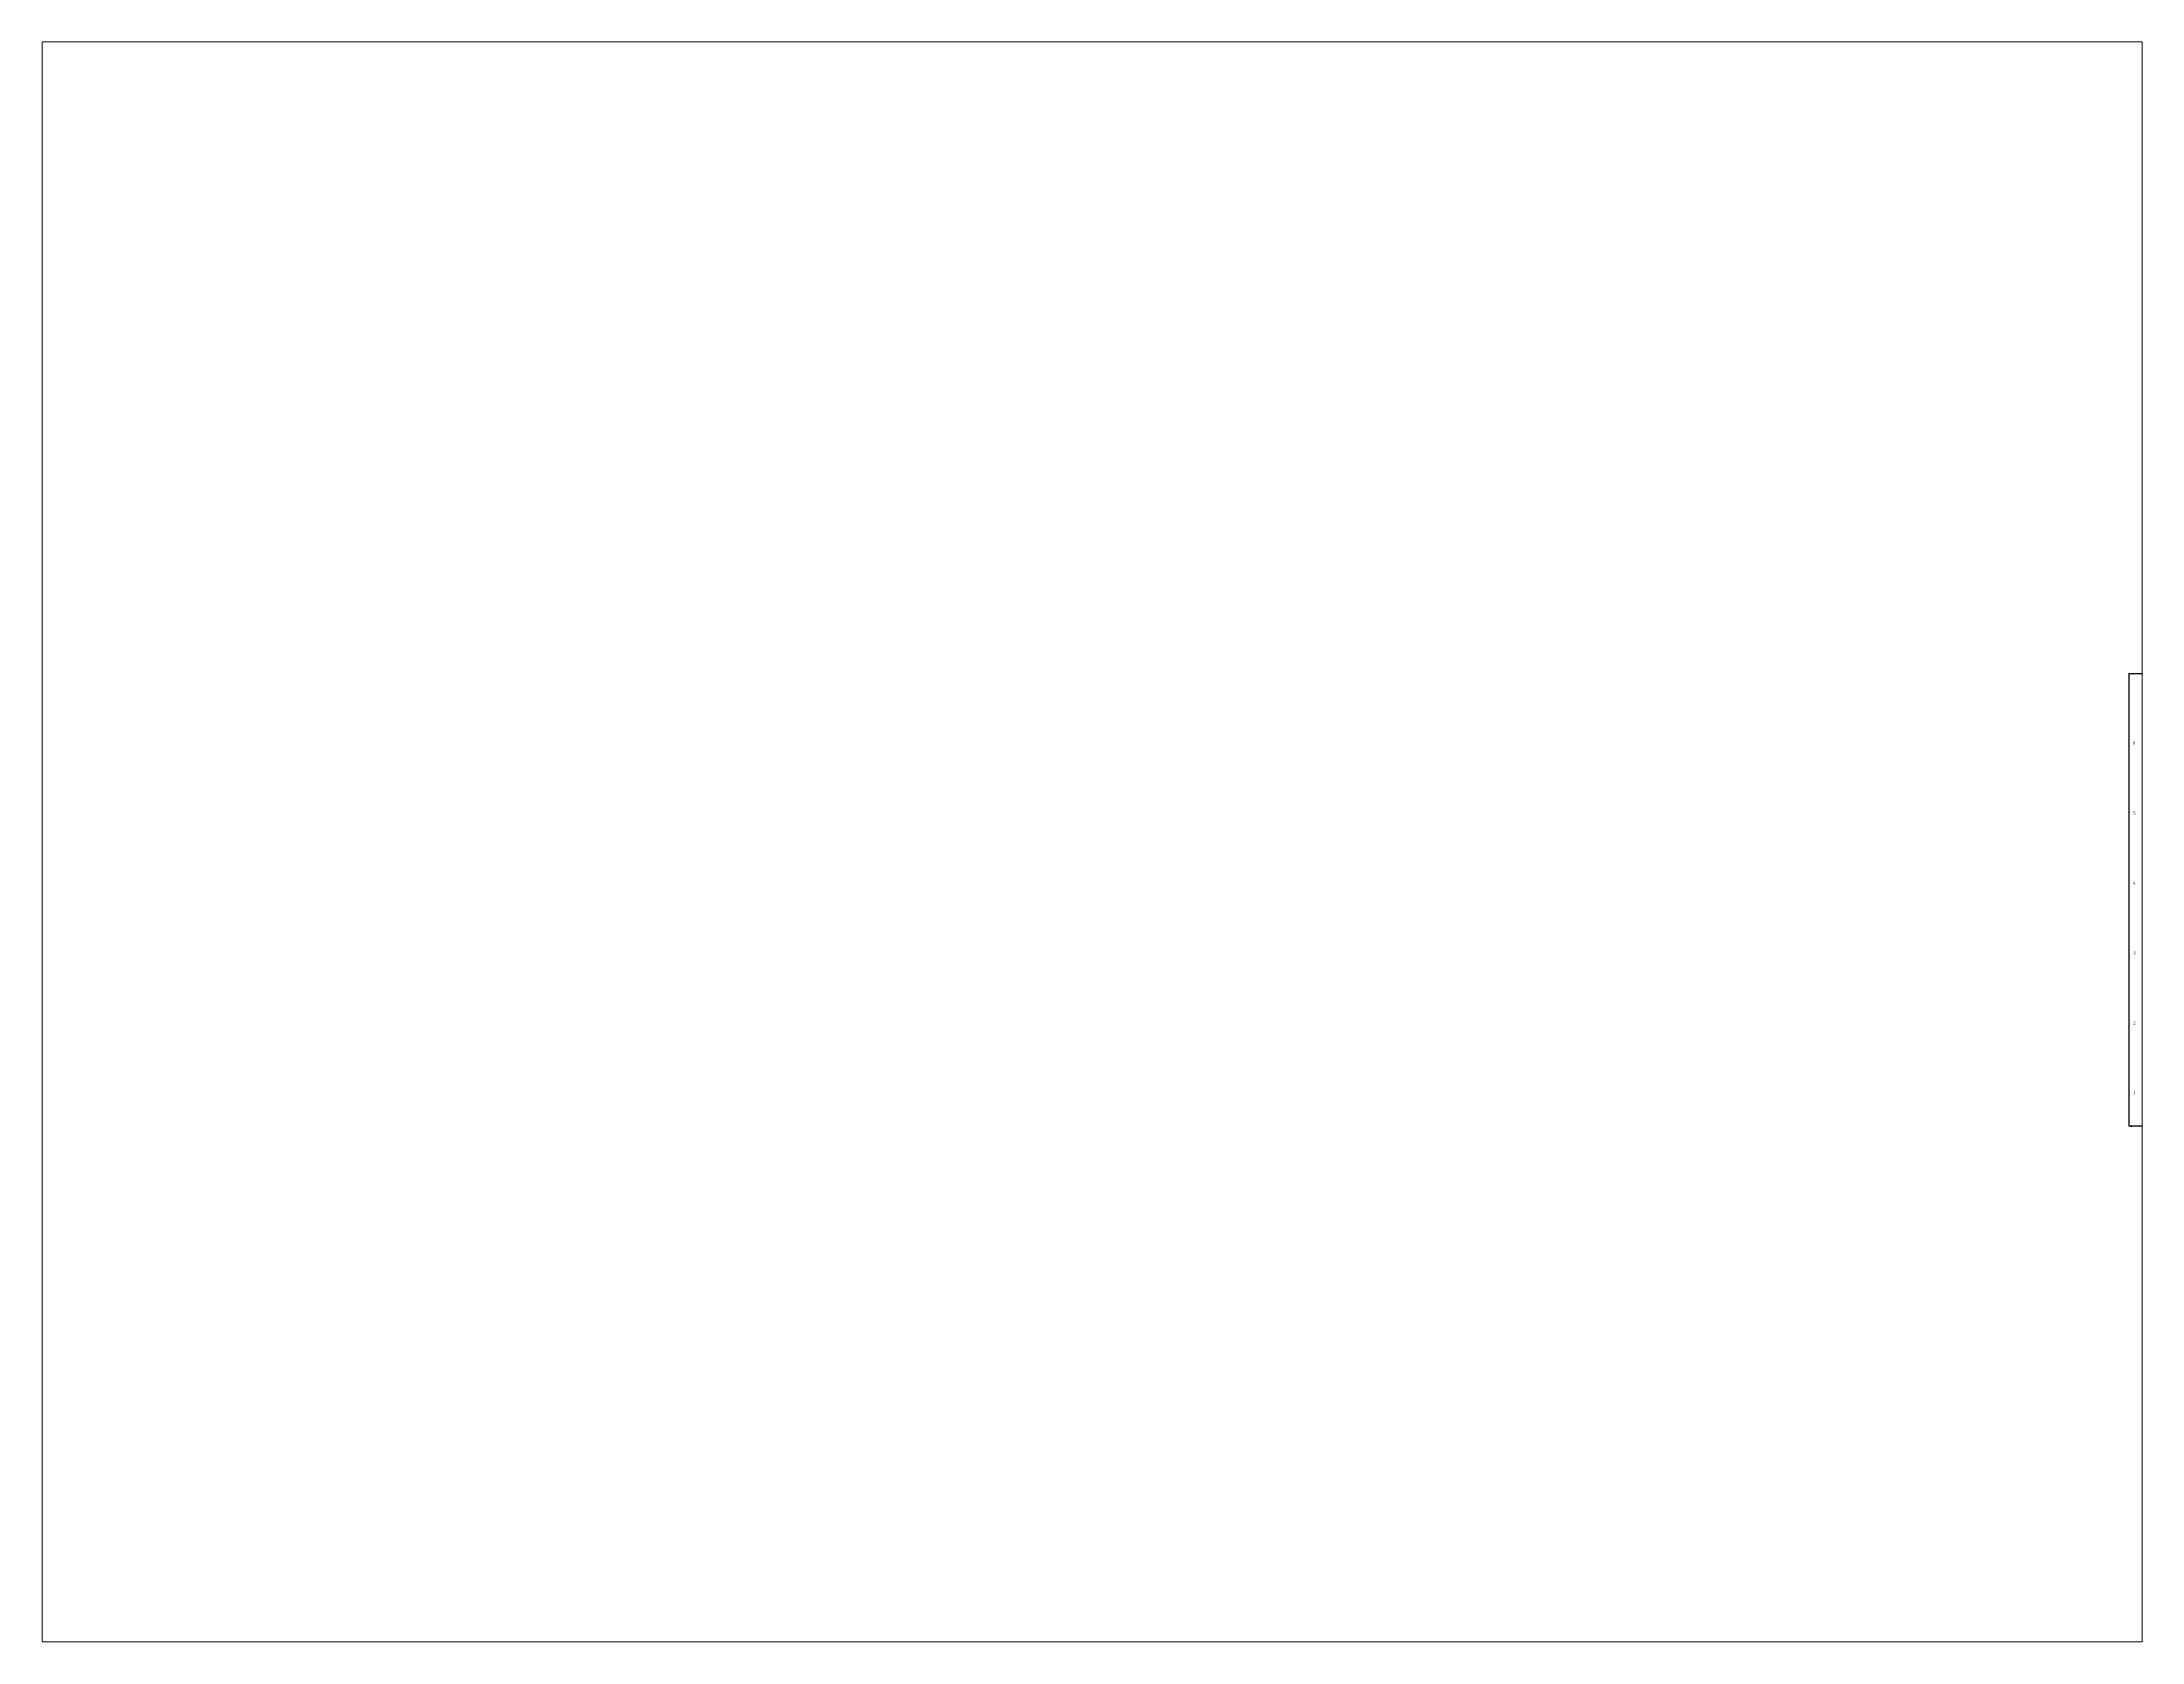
# Paper-space layout '布局1' of a CAD drawing. Header units: inches. Extents: x 1.05 to 9.45, y 0.8 to 7.2.
# The model-space entities are those that its viewports show. They can reach past a viewport. Long polylines and large blocks are cut down to what shows.
import ezdxf

# ---------------------------------------------------------------- set-up
doc = ezdxf.new("R2010")
doc.units = ezdxf.units.IN
doc.header["$MEASUREMENT"] = 0
for name, color, linetype, lineweight in [('1-主物流线-粗实线', 4, 'Continuous', 90), ('16-图框与标题栏', 7, 'Continuous', 25), ('18-仪表', 4, 'Continuous', 25), ('文本', 7, 'Continuous', 5)]:
    doc.layers.add(name, color=color, linetype=linetype, lineweight=lineweight)
doc.styles.add('HGCAD', font='gbenor.shx', dxfattribs={"width": 0.75, "bigfont": 'gbcbig.shx'})

msp = doc.modelspace()

# ---------------------------------------------------------------- linework, layer by layer
at = {"layer": '1-主物流线-粗实线', "color": 7, "lineweight": 90}
for p, q in [((9157.3, -1052.4), (9160.3, -1052.4)), ((9157.3, -1144.4), (9160.3, -1144.4))]:
    msp.add_line(p, q, dxfattribs=at)
at = {"layer": '16-图框与标题栏', "color": 7, "lineweight": 25}
for p, q in [((9135.3, -918.6), (9976.3, -918.6)), ((9135.3, -918.6), (9135.3, -1512.6)), ((9137.2, -918.6), (9976.3, -918.6)), ((9976.3, -1512.6), (9135.3, -1512.6)), ((9976.3, -1512.6), (9137.2, -1512.6)), ((9137.2, -1512.6), (9139, -1512.6))]:
    msp.add_line(p, q, dxfattribs=at)
at = {"layer": '16-图框与标题栏', "color": 7, "lineweight": 90}
for p, q in [((9160.3, -928.6), (9966.3, -928.6)), ((9160.3, -1502.6), (9160.3, -928.6)), ((9966.3, -1502.6), (9160.3, -1502.6))]:
    msp.add_line(p, q, dxfattribs=at)
at = {"layer": '18-仪表', "color": 7, "lineweight": 90}
for p, q in [((9157.3, -1236.5), (9160.3, -1236.5)), ((9157.3, -1328.5), (9160.3, -1328.5)), ((9157.3, -1420.5), (9160.3, -1420.5))]:
    msp.add_line(p, q, dxfattribs=at)

# ---------------------------------------------------------------- texts
at = {"layer": '文本', "color": 7, "char_height": 5, "attachment_point": 3, "style": 'HGCAD'}
for s, insert in [('6', (9143.5, -1006.8)), ('5', (9143.9, -1098.9)), ('4', (9143.9, -1190.9)), ('3', (9143.9, -1283)), ('2', (9143.9, -1375)), ('1', (9143.9, -1467))]:
    msp.add_mtext(s, dxfattribs=dict(at, insert=insert))

psp = doc.layouts.new('布局1')

# ---------------------------------------------------------------- viewports
at = {"layer": '18-仪表'}
psp.add_viewport(center=(5.25, 4), size=(8.4, 6.4), view_center_point=(7773.8557, -1139.739), view_height=2100.607589, dxfattribs=at)

doc.saveas('drawing.dxf')
